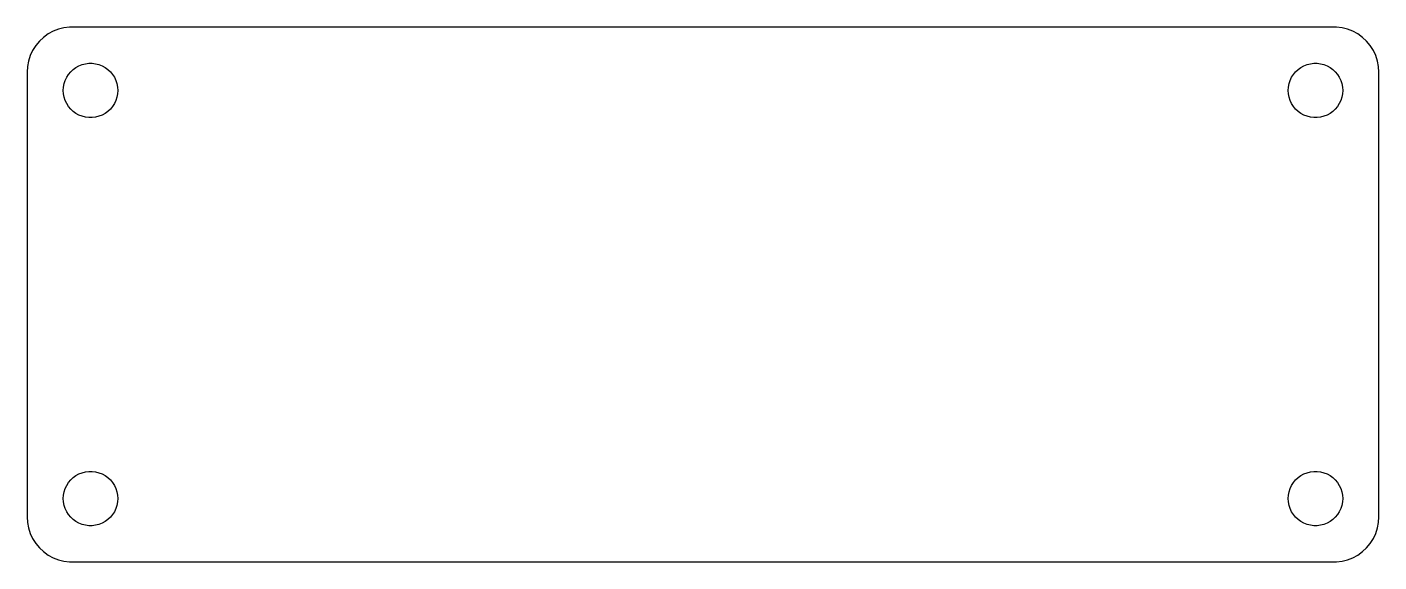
# Model space of a CAD drawing. Header units: metres. Extents: x -74 to 74, y -29 to 29.
import ezdxf

# ---------------------------------------------------------------- set-up
doc = ezdxf.new("R2010")
doc.units = ezdxf.units.M

msp = doc.modelspace()

# ---------------------------------------------------------------- linework, layer by layer
for p, q in [((-72.6871, 28.3526), (-73.1448, 27.9227)), ((-72.1791, 28.7216), (-72.6871, 28.3526)), ((-71.6289, 29.0241), (-72.1791, 28.7216)), ((-71.0451, 29.2553), (-71.6289, 29.0241)), ((-70.4369, 29.4114), (-71.0451, 29.2553)), ((-69.8139, 29.4901), (-70.4369, 29.4114)), ((69.8139, 29.4901), (-69.8139, 29.4901)), ((70.4369, 29.4114), (69.8139, 29.4901)), ((71.0451, 29.2553), (70.4369, 29.4114)), ((71.6289, 29.0241), (71.0451, 29.2553)), ((72.1791, 28.7216), (71.6289, 29.0241)), ((72.6871, 28.3526), (72.1791, 28.7216)), ((73.1448, 27.9227), (72.6871, 28.3526)), ((-73.8815, 26.9088), (-74.1489, 26.3406)), ((-73.5451, 27.4389), (-73.8815, 26.9088)), ((-73.1448, 27.9227), (-73.5451, 27.4389)), ((73.5451, 27.4389), (73.1448, 27.9227)), ((73.8815, 26.9088), (73.5451, 27.4389)), ((74.1489, 26.3406), (73.8815, 26.9088)), ((-74.3429, 25.7434), (-74.4606, 25.1267)), ((-74.1489, 26.3406), (-74.3429, 25.7434)), ((-68.7773, 25.2145), (-68.427, 25.3532)), ((-68.427, 25.3532), (-68.0621, 25.4469)), ((-68.0621, 25.4469), (-67.6884, 25.4941)), ((-67.6884, 25.4941), (-67.3116, 25.4941)), ((-67.3116, 25.4941), (-66.9379, 25.4469)), ((-66.9379, 25.4469), (-66.573, 25.3532)), ((-66.573, 25.3532), (-66.2227, 25.2145)), ((66.2227, 25.2145), (66.573, 25.3532)), ((66.573, 25.3532), (66.9379, 25.4469)), ((66.9379, 25.4469), (67.3116, 25.4941)), ((67.3116, 25.4941), (67.6884, 25.4941)), ((67.6884, 25.4941), (68.0621, 25.4469)), ((68.0621, 25.4469), (68.427, 25.3532)), ((68.427, 25.3532), (68.7773, 25.2145)), ((74.3429, 25.7434), (74.1489, 26.3406)), ((74.4606, 25.1267), (74.3429, 25.7434)), ((-74.4606, 25.1267), (-74.5, 24.5)), ((-74.5, 24.5), (-74.5, -24.5)), ((-70.2893, 23.6044), (-70.1289, 23.9453)), ((-70.1289, 23.9453), (-69.927, 24.2634)), ((-69.927, 24.2634), (-69.6869, 24.5536)), ((-69.6869, 24.5536), (-69.4123, 24.8115)), ((-69.4123, 24.8115), (-69.1075, 25.033)), ((-69.1075, 25.033), (-68.7773, 25.2145)), ((-66.2227, 25.2145), (-65.8925, 25.033)), ((-65.8925, 25.033), (-65.5877, 24.8115)), ((-65.5877, 24.8115), (-65.3131, 24.5536)), ((-65.3131, 24.5536), (-65.073, 24.2634)), ((-65.073, 24.2634), (-64.8711, 23.9453)), ((-64.8711, 23.9453), (-64.7107, 23.6044)), ((64.7107, 23.6044), (64.8711, 23.9453)), ((64.8711, 23.9453), (65.073, 24.2634)), ((65.073, 24.2634), (65.3131, 24.5536)), ((65.3131, 24.5536), (65.5877, 24.8115)), ((65.5877, 24.8115), (65.8925, 25.033)), ((65.8925, 25.033), (66.2227, 25.2145)), ((68.7773, 25.2145), (69.1075, 25.033)), ((69.1075, 25.033), (69.4123, 24.8115)), ((69.4123, 24.8115), (69.6869, 24.5536)), ((69.6869, 24.5536), (69.927, 24.2634)), ((69.927, 24.2634), (70.1289, 23.9453)), ((70.1289, 23.9453), (70.2893, 23.6044)), ((74.5, 24.5), (74.4606, 25.1267)), ((74.5, -24.5), (74.5, 24.5)), ((-70.5, 22.5), (-70.4763, 22.876)), ((-70.4763, 22.124), (-70.5, 22.5)), ((-70.4763, 22.876), (-70.4057, 23.2461)), ((-70.4057, 23.2461), (-70.2893, 23.6044)), ((-64.7107, 23.6044), (-64.5943, 23.2461)), ((-64.5943, 23.2461), (-64.5237, 22.876)), ((-64.5237, 22.876), (-64.5, 22.5)), ((-64.5, 22.5), (-64.5237, 22.124)), ((64.5, 22.5), (64.5237, 22.876)), ((64.5237, 22.124), (64.5, 22.5)), ((64.5237, 22.876), (64.5943, 23.2461)), ((64.5943, 23.2461), (64.7107, 23.6044)), ((70.2893, 23.6044), (70.4057, 23.2461)), ((70.4057, 23.2461), (70.4763, 22.876)), ((70.4763, 22.876), (70.5, 22.5)), ((70.5, 22.5), (70.4763, 22.124)), ((-70.4057, 21.7539), (-70.4763, 22.124)), ((-70.2893, 21.3956), (-70.4057, 21.7539)), ((-70.1289, 21.0547), (-70.2893, 21.3956)), ((-69.927, 20.7366), (-70.1289, 21.0547)), ((-64.8711, 21.0547), (-65.073, 20.7366)), ((-64.7107, 21.3956), (-64.8711, 21.0547)), ((-64.5943, 21.7539), (-64.7107, 21.3956)), ((-64.5237, 22.124), (-64.5943, 21.7539)), ((64.5943, 21.7539), (64.5237, 22.124)), ((64.7107, 21.3956), (64.5943, 21.7539)), ((64.8711, 21.0547), (64.7107, 21.3956)), ((65.073, 20.7366), (64.8711, 21.0547)), ((70.1289, 21.0547), (69.927, 20.7366)), ((70.2893, 21.3956), (70.1289, 21.0547)), ((70.4057, 21.7539), (70.2893, 21.3956)), ((70.4763, 22.124), (70.4057, 21.7539)), ((-69.6869, 20.4464), (-69.927, 20.7366)), ((-69.4123, 20.1884), (-69.6869, 20.4464)), ((-69.1075, 19.967), (-69.4123, 20.1884)), ((-68.7773, 19.7855), (-69.1075, 19.967)), ((-68.427, 19.6468), (-68.7773, 19.7855)), ((-68.0621, 19.5531), (-68.427, 19.6468)), ((-67.6884, 19.5059), (-68.0621, 19.5531)), ((-67.3116, 19.5059), (-67.6884, 19.5059)), ((-66.9379, 19.5531), (-67.3116, 19.5059)), ((-66.573, 19.6468), (-66.9379, 19.5531)), ((-66.2227, 19.7855), (-66.573, 19.6468)), ((-65.8925, 19.967), (-66.2227, 19.7855)), ((-65.5877, 20.1884), (-65.8925, 19.967)), ((-65.3131, 20.4464), (-65.5877, 20.1884)), ((-65.073, 20.7366), (-65.3131, 20.4464)), ((65.3131, 20.4464), (65.073, 20.7366)), ((65.5877, 20.1884), (65.3131, 20.4464)), ((65.8925, 19.967), (65.5877, 20.1884)), ((66.2227, 19.7855), (65.8925, 19.967)), ((66.573, 19.6468), (66.2227, 19.7855)), ((66.9379, 19.5531), (66.573, 19.6468)), ((67.3116, 19.5059), (66.9379, 19.5531)), ((67.6884, 19.5059), (67.3116, 19.5059)), ((68.0621, 19.5531), (67.6884, 19.5059)), ((68.427, 19.6468), (68.0621, 19.5531)), ((68.7773, 19.7855), (68.427, 19.6468)), ((69.1075, 19.967), (68.7773, 19.7855)), ((69.4123, 20.1884), (69.1075, 19.967)), ((69.6869, 20.4464), (69.4123, 20.1884)), ((69.927, 20.7366), (69.6869, 20.4464)), ((-70.1289, -21.0547), (-69.927, -20.7366)), ((-69.927, -20.7366), (-69.6869, -20.4464)), ((-69.6869, -20.4464), (-69.4123, -20.1884)), ((-69.4123, -20.1884), (-69.1075, -19.967)), ((-69.1075, -19.967), (-68.7773, -19.7855)), ((-68.7773, -19.7855), (-68.427, -19.6468)), ((-68.427, -19.6468), (-68.0621, -19.5531)), ((-68.0621, -19.5531), (-67.6884, -19.5059)), ((-67.6884, -19.5059), (-67.3116, -19.5059)), ((-67.3116, -19.5059), (-66.9379, -19.5531)), ((-66.9379, -19.5531), (-66.573, -19.6468)), ((-66.573, -19.6468), (-66.2227, -19.7855)), ((-66.2227, -19.7855), (-65.8925, -19.967)), ((-65.8925, -19.967), (-65.5877, -20.1884)), ((-65.5877, -20.1884), (-65.3131, -20.4464)), ((-65.3131, -20.4464), (-65.073, -20.7366)), ((-65.073, -20.7366), (-64.8711, -21.0547)), ((64.8711, -21.0547), (65.073, -20.7366)), ((65.073, -20.7366), (65.3131, -20.4464)), ((65.3131, -20.4464), (65.5877, -20.1884)), ((65.5877, -20.1884), (65.8925, -19.967)), ((65.8925, -19.967), (66.2227, -19.7855)), ((66.2227, -19.7855), (66.573, -19.6468)), ((66.573, -19.6468), (66.9379, -19.5531)), ((66.9379, -19.5531), (67.3116, -19.5059)), ((67.3116, -19.5059), (67.6884, -19.5059)), ((67.6884, -19.5059), (68.0621, -19.5531)), ((68.0621, -19.5531), (68.427, -19.6468)), ((68.427, -19.6468), (68.7773, -19.7855)), ((68.7773, -19.7855), (69.1075, -19.967)), ((69.1075, -19.967), (69.4123, -20.1884)), ((69.4123, -20.1884), (69.6869, -20.4464)), ((69.6869, -20.4464), (69.927, -20.7366)), ((69.927, -20.7366), (70.1289, -21.0547)), ((-70.5, -22.5), (-70.4763, -22.124)), ((-70.4763, -22.124), (-70.4057, -21.7539)), ((-70.4057, -21.7539), (-70.2893, -21.3956)), ((-70.2893, -21.3956), (-70.1289, -21.0547)), ((-64.8711, -21.0547), (-64.7107, -21.3956)), ((-64.7107, -21.3956), (-64.5943, -21.7539)), ((-64.5943, -21.7539), (-64.5237, -22.124)), ((-64.5237, -22.124), (-64.5, -22.5)), ((64.5, -22.5), (64.5237, -22.124)), ((64.5237, -22.124), (64.5943, -21.7539)), ((64.5943, -21.7539), (64.7107, -21.3956)), ((64.7107, -21.3956), (64.8711, -21.0547)), ((70.1289, -21.0547), (70.2893, -21.3956)), ((70.2893, -21.3956), (70.4057, -21.7539)), ((70.4057, -21.7539), (70.4763, -22.124)), ((70.4763, -22.124), (70.5, -22.5)), ((-70.4763, -22.876), (-70.5, -22.5)), ((-70.4057, -23.2461), (-70.4763, -22.876)), ((-70.2893, -23.6044), (-70.4057, -23.2461)), ((-70.1289, -23.9453), (-70.2893, -23.6044)), ((-64.7107, -23.6044), (-64.8711, -23.9453)), ((-64.5943, -23.2461), (-64.7107, -23.6044)), ((-64.5237, -22.876), (-64.5943, -23.2461)), ((-64.5, -22.5), (-64.5237, -22.876)), ((64.5237, -22.876), (64.5, -22.5)), ((64.5943, -23.2461), (64.5237, -22.876)), ((64.7107, -23.6044), (64.5943, -23.2461)), ((64.8711, -23.9453), (64.7107, -23.6044)), ((70.2893, -23.6044), (70.1289, -23.9453)), ((70.4057, -23.2461), (70.2893, -23.6044)), ((70.4763, -22.876), (70.4057, -23.2461)), ((70.5, -22.5), (70.4763, -22.876)), ((-74.5, -24.5), (-74.4606, -25.1267)), ((-74.4606, -25.1267), (-74.3429, -25.7434)), ((-69.927, -24.2634), (-70.1289, -23.9453)), ((-69.6869, -24.5536), (-69.927, -24.2634)), ((-69.4123, -24.8115), (-69.6869, -24.5536)), ((-69.1075, -25.033), (-69.4123, -24.8115)), ((-68.7773, -25.2145), (-69.1075, -25.033)), ((-68.427, -25.3532), (-68.7773, -25.2145)), ((-66.2227, -25.2145), (-66.573, -25.3532)), ((-65.8925, -25.033), (-66.2227, -25.2145)), ((-65.5877, -24.8115), (-65.8925, -25.033)), ((-65.3131, -24.5536), (-65.5877, -24.8115)), ((-65.073, -24.2634), (-65.3131, -24.5536)), ((-64.8711, -23.9453), (-65.073, -24.2634)), ((65.073, -24.2634), (64.8711, -23.9453)), ((65.3131, -24.5536), (65.073, -24.2634)), ((65.5877, -24.8115), (65.3131, -24.5536)), ((65.8925, -25.033), (65.5877, -24.8115)), ((66.2227, -25.2145), (65.8925, -25.033)), ((66.573, -25.3532), (66.2227, -25.2145)), ((68.7773, -25.2145), (68.427, -25.3532)), ((69.1075, -25.033), (68.7773, -25.2145)), ((69.4123, -24.8115), (69.1075, -25.033)), ((69.6869, -24.5536), (69.4123, -24.8115)), ((69.927, -24.2634), (69.6869, -24.5536)), ((70.1289, -23.9453), (69.927, -24.2634)), ((74.3429, -25.7434), (74.4606, -25.1267)), ((74.4606, -25.1267), (74.5, -24.5)), ((-74.3429, -25.7434), (-74.1489, -26.3406)), ((-74.1489, -26.3406), (-73.8815, -26.9088)), ((-68.0621, -25.4469), (-68.427, -25.3532)), ((-67.6884, -25.4941), (-68.0621, -25.4469)), ((-67.3116, -25.4941), (-67.6884, -25.4941)), ((-66.9379, -25.4469), (-67.3116, -25.4941)), ((-66.573, -25.3532), (-66.9379, -25.4469)), ((66.9379, -25.4469), (66.573, -25.3532)), ((67.3116, -25.4941), (66.9379, -25.4469)), ((67.6884, -25.4941), (67.3116, -25.4941)), ((68.0621, -25.4469), (67.6884, -25.4941)), ((68.427, -25.3532), (68.0621, -25.4469)), ((73.8815, -26.9088), (74.1489, -26.3406)), ((74.1489, -26.3406), (74.3429, -25.7434)), ((-73.8815, -26.9088), (-73.5451, -27.4389)), ((-73.5451, -27.4389), (-73.1448, -27.9227)), ((-73.1448, -27.9227), (-72.6871, -28.3526)), ((72.6871, -28.3526), (73.1448, -27.9227)), ((73.1448, -27.9227), (73.5451, -27.4389)), ((73.5451, -27.4389), (73.8815, -26.9088)), ((-72.6871, -28.3526), (-72.1791, -28.7216)), ((-72.1791, -28.7216), (-71.6289, -29.0241)), ((-71.6289, -29.0241), (-71.0451, -29.2553)), ((-71.0451, -29.2553), (-70.4369, -29.4114)), ((-70.4369, -29.4114), (-69.8139, -29.4901)), ((-69.8139, -29.4901), (69.8139, -29.4901)), ((69.8139, -29.4901), (70.4369, -29.4114)), ((70.4369, -29.4114), (71.0451, -29.2553)), ((71.0451, -29.2553), (71.6289, -29.0241)), ((71.6289, -29.0241), (72.1791, -28.7216)), ((72.1791, -28.7216), (72.6871, -28.3526))]:
    msp.add_line(p, q)

doc.saveas('drawing.dxf')
